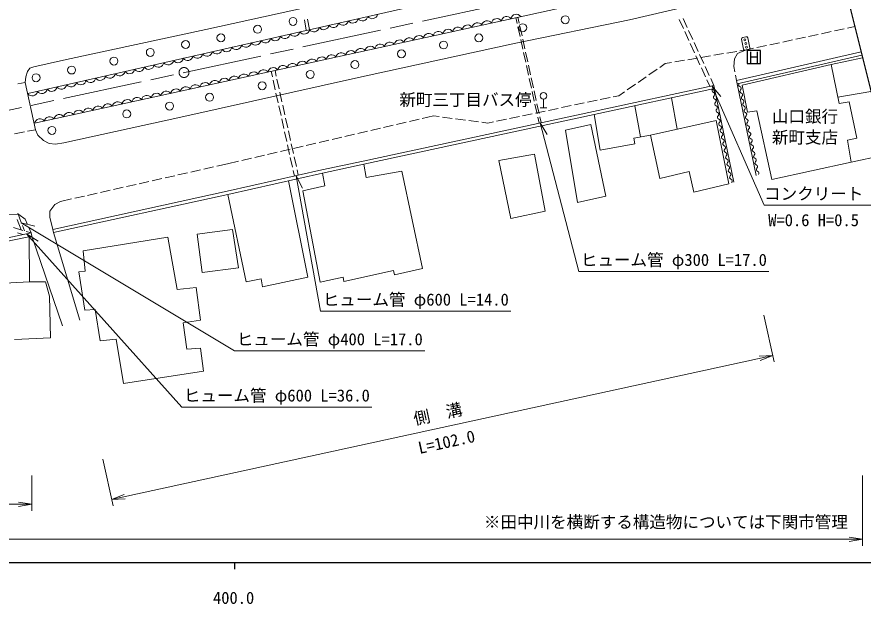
# Model space of a CAD drawing. Units: millimetres at full size, sheet at 1:1000; details may follow other scales. Extents: x 40000 to 680000, y 20000 to 380000.
# Drawn here: x 435101 to 562967, y 198715 to 287468 of the extents above; entities that cross this region are included whole.
import ezdxf
from ezdxf.enums import TextEntityAlignment as Align

# ---------------------------------------------------------------- set-up
doc = ezdxf.new("R2010")
doc.units = ezdxf.units.MM
doc.header["$LTSCALE"] = 1000
doc.linetypes.add('CHAIN', pattern=[18.5, 12, -1.5, 3.5, -1.5])
for name, color, linetype, lineweight in [('M-BMK', 2, 'CHAIN', 13), ('M-BMK-OTRS', 5, 'Continuous', 25), ('M-STR-HTXT', 7, 'Continuous', 13), ('M-STR-STRC', 7, 'Continuous', 25), ('M-TTL-BAND', 7, 'Continuous', 25), ('M-WORK', 1, 'Continuous', 13)]:
    doc.layers.add(name, color=color, linetype=linetype, lineweight=lineweight)
doc.layers.add('M-BMK-HTXT', color=7, linetype='Continuous')
doc.layers.add('名称未設定-41', color=7, linetype='Continuous')
doc.styles.add('ＭＳ ゴシック', font='')
doc.styles.get('ＭＳ ゴシック').set_extended_font_data('MS Gothic')

# ---------------------------------------------------------------- blocks, each defined once
blk = doc.blocks.new('open_arrow')
at = {"color": 0, "linetype": 'Continuous', "lineweight": -2}
blk.add_lwpolyline([(7.5, 1.25), (0, 0), (7.5, -1.25)], dxfattribs=at)

msp = doc.modelspace()

# ---------------------------------------------------------------- linework, layer by layer
at = {"layer": 'M-BMK'}
msp.add_line((424042, 271253), (558241, 300119), dxfattribs=at)
msp.add_circle((460350, 279063), 750, dxfattribs=at)
at = {"layer": 'M-BMK-OTRS'}
msp.add_line((558241, 300119), (566638, 266141), dxfattribs=at)
at = {"layer": 'M-STR-HTXT'}
for p, q in [((540125, 277057), (541474, 275463)), ((514157, 271456), (515241, 269672)), ((477316, 263468), (478261, 261606)), ((435765, 256350), (437788, 255835)), ((436544, 254674), (438325, 253585)), ((547989, 242363), (549525, 235311)), ((449409, 214520), (549312, 236289)), ((448086, 220595), (449622, 213543)), ((437347, 218153), (437347, 212798)), ((562890, 218153), (562890, 207514)), ((236671, 213798), (437347, 213798)), ((63641, 208514), (562890, 208514))]:
    msp.add_line(p, q, dxfattribs=at)
for points in [[(540125, 277057), (548000, 259000), (571750, 259000)], [(514157, 271456), (520000, 249000), (548750, 249000)], [(477316, 263468), (481000, 243000), (509750, 243000)], [(435765, 256350), (468000, 237000), (496750, 237000)], [(436544, 254674), (460000, 228500), (488750, 228500)]]:
    msp.add_lwpolyline(points, dxfattribs=at)
at = {"layer": 'M-STR-STRC'}
for p, q in [((547448, 282415), (545448, 282415)), ((545448, 282415), (545448, 280415)), ((545989, 280500), (545989, 282199)), ((545989, 281415), (546980, 281415)), ((546980, 282210), (546980, 280505)), ((547448, 280415), (547448, 282415)), ((545448, 280415), (547448, 280415))]:
    msp.add_line(p, q, dxfattribs=at)
at = {"layer": 'M-TTL-BAND'}
for p, q in [((40000, 205000), (579000, 205000)), ((468000, 205000), (468000, 204000))]:
    msp.add_line(p, q, dxfattribs=at)
at = {"layer": 'M-WORK'}
for p, q in [((436745, 275885), (535103, 298199)), ((536200, 293000), (437775, 271398)), ((463666, 285545), (487043, 290740)), ((527654, 287039), (536125, 289011)), ((478534, 287017), (478826, 285452)), ((479026, 287108), (479318, 285543)), ((510504, 283523), (527654, 287039)), ((510709, 286475), (510515, 287362)), ((511002, 286539), (510808, 287427)), ((535819, 285700), (535194, 287063)), ((536392, 285890), (535767, 287253)), ((442571, 281039), (463666, 285545)), ((511137, 284521), (510816, 285987)), ((511430, 284586), (511109, 286051)), ((536653, 283882), (536028, 285245)), ((537226, 284072), (536601, 285435)), ((556694, 284926), (558161, 285239)), ((558650, 285343), (560117, 285656)), ((560606, 285760), (561730, 286000)), ((511564, 282568), (511243, 284033)), ((511857, 282632), (511537, 284097)), ((544589, 284080), (544892, 282611)), ((545273, 284477), (544784, 284376)), ((545872, 282813), (545569, 284282)), ((550826, 283675), (552293, 283988)), ((552782, 284092), (554249, 284405)), ((554738, 284509), (556205, 284822)), ((487166, 278408), (510504, 283523)), ((537487, 282064), (536862, 283427)), ((538060, 282254), (537435, 283617)), ((545300, 282497), (546424, 282737)), ((546913, 282841), (548380, 283154)), ((548869, 283258), (550337, 283571)), ((511992, 280614), (511671, 282079)), ((512285, 280678), (511964, 282143)), ((538321, 280246), (537696, 281610)), ((538895, 280436), (538269, 281800)), ((538448, 281333), (539927, 281584)), ((540420, 281668), (541899, 281919)), ((542392, 282003), (543871, 282254)), ((543542, 281130), (544003, 281947)), ((543833, 277851), (562685, 282170)), ((543945, 277363), (562797, 281683)), ((544003, 281947), (545300, 282497)), ((544364, 282338), (545300, 282497)), ((545188, 282417), (545677, 282518)), ((558140, 280287), (562890, 281308)), ((437669, 279938), (442571, 281039)), ((512420, 278660), (512099, 280126)), ((512713, 278724), (512392, 280190)), ((532249, 279846), (533076, 280420)), ((533076, 280420), (534012, 280579)), ((534505, 280663), (535984, 280914)), ((536477, 280998), (537956, 281249)), ((543453, 279975), (543542, 281130)), ((544713, 277143), (558140, 280287)), ((558140, 280287), (559339, 274373)), ((436425, 278428), (436710, 279227)), ((436710, 279227), (437065, 279707)), ((437065, 279707), (437669, 279938)), ((473705, 278401), (473518, 279243)), ((474291, 278532), (474104, 279373)), ((530606, 278705), (531838, 279560)), ((539156, 278429), (538530, 279792)), ((539729, 278619), (539103, 279982)), ((543599, 279159), (543453, 279975)), ((436366, 277553), (435233, 277345)), ((436366, 277553), (436425, 278428)), ((437928, 270414), (436366, 277553)), ((459863, 272334), (487166, 278408)), ((474139, 276449), (473814, 277913)), ((474725, 276579), (474399, 278043)), ((512848, 276707), (512527, 278172)), ((513141, 276771), (512820, 278236)), ((528963, 277564), (530195, 278420)), ((539816, 276990), (539364, 277974)), ((540416, 277120), (539937, 278164)), ((543833, 277851), (543687, 278667)), ((543833, 277851), (543945, 277363)), ((513275, 274753), (512954, 276218)), ((513568, 274817), (513248, 276282)), ((522213, 273194), (540416, 277120)), ((522318, 272705), (540522, 276631)), ((527320, 276424), (528552, 277279)), ((540416, 277120), (540522, 276631)), ((540522, 276631), (543455, 262491)), ((543945, 277363), (546818, 263477)), ((545486, 273067), (544713, 277143)), ((559142, 275343), (564151, 276202)), ((474573, 274497), (474247, 275961)), ((475158, 274627), (474833, 276091)), ((514672, 273732), (514672, 275024)), ((523260, 274976), (524728, 275282)), ((525218, 275384), (526083, 275564)), ((526083, 275564), (526909, 276139)), ((534034, 275232), (534884, 270483)), ((475007, 272544), (474681, 274009)), ((475592, 272674), (475267, 274139)), ((513703, 272799), (513382, 274264)), ((513996, 272863), (513675, 274329)), ((514172, 273732), (515172, 273732)), ((515428, 273343), (516896, 273649)), ((517386, 273751), (518854, 274058)), ((519344, 274160), (520812, 274466)), ((521302, 274568), (522770, 274874)), ((528487, 274035), (529331, 269329)), ((559339, 274373), (560857, 274613)), ((560857, 274613), (562030, 269151)), ((487406, 265688), (522213, 273194)), ((487512, 265199), (522318, 272705)), ((496364, 272120), (498030, 272507)), ((498030, 272507), (498914, 272391)), ((509554, 272119), (511023, 272425)), ((511512, 272527), (512981, 272833)), ((513470, 272935), (514938, 273241)), ((514297, 271488), (514103, 272375)), ((523214, 267349), (522318, 272705)), ((546924, 273267), (545486, 273067)), ((549202, 262917), (546924, 273267)), ((442191, 268426), (459863, 272334)), ((475440, 270592), (475115, 272056)), ((476026, 270722), (475701, 272186)), ((490520, 270760), (491981, 271100)), ((492468, 271213), (493929, 271553)), ((494416, 271667), (495877, 272007)), ((499409, 272326), (500896, 272131)), ((501392, 272066), (502879, 271870)), ((503375, 271805), (504862, 271610)), ((505358, 271545), (506242, 271428)), ((506242, 271428), (507107, 271609)), ((507596, 271711), (509065, 272017)), ((514004, 271424), (513810, 272311)), ((521842, 271181), (517984, 270341)), ((524089, 260360), (521842, 271181)), ((530860, 269587), (540766, 271793)), ((540766, 271793), (542689, 262234)), ((434758, 269812), (436232, 270092)), ((436723, 270185), (437928, 270414)), ((437928, 270414), (438266, 269616)), ((475874, 268639), (475549, 270104)), ((476460, 268770), (476135, 270234)), ((486624, 269854), (488085, 270194)), ((488572, 270307), (490033, 270647)), ((517984, 270341), (519813, 259441)), ((438266, 269616), (439136, 268782)), ((439136, 268782), (439953, 268355)), ((480780, 268494), (482241, 268834)), ((482728, 268948), (484189, 269287)), ((484676, 269401), (486137, 269741)), ((530860, 269587), (528329, 269160)), ((528329, 269160), (528489, 268281)), ((532272, 263033), (530860, 269587)), ((562030, 269151), (560591, 268831)), ((560591, 268831), (561150, 265515)), ((439953, 268355), (440930, 268249)), ((440930, 268249), (442191, 268426)), ((474937, 267135), (476398, 267475)), ((476308, 266687), (475983, 268151)), ((476894, 266817), (476568, 268282)), ((476885, 267588), (478345, 267928)), ((478832, 268041), (480293, 268381)), ((528489, 268281), (523214, 267349)), ((469093, 265775), (470554, 266115)), ((471041, 266228), (472502, 266568)), ((472989, 266682), (474450, 267021)), ((476742, 264735), (476417, 266199)), ((477328, 264865), (477002, 266329)), ((513298, 266734), (507926, 265775)), ((514950, 258129), (513298, 266734)), ((561150, 265515), (566501, 266693)), ((463340, 264462), (464804, 264792)), ((465291, 264902), (466940, 265274)), ((466940, 265274), (468606, 265662)), ((481183, 264337), (487406, 265688)), ((481291, 263849), (487512, 265199)), ((487893, 263211), (487512, 265199)), ((507926, 265775), (509755, 256983)), ((561150, 265515), (549202, 262917)), ((457488, 263141), (458951, 263471)), ((459439, 263581), (460902, 263912)), ((461389, 264022), (462853, 264352)), ((466857, 261117), (481183, 264337)), ((466965, 260629), (481291, 263849)), ((477037, 263405), (476850, 264247)), ((477623, 263535), (477436, 264377)), ((481291, 263849), (481619, 261959)), ((493275, 264170), (487893, 263211)), ((496365, 249437), (493275, 264170)), ((536668, 264116), (532272, 263033)), ((537396, 260990), (536668, 264116)), ((451635, 261820), (453098, 262150)), ((453586, 262260), (455049, 262591)), ((455537, 262701), (457000, 263031)), ((479039, 248115), (476164, 262696)), ((542689, 262234), (537396, 260990)), ((440512, 255351), (466857, 261117)), ((447733, 260939), (449196, 261270)), ((449684, 261380), (451147, 261710)), ((481619, 261959), (478298, 261159)), ((478298, 261159), (480940, 247386)), ((440619, 254862), (466965, 260629)), ((440842, 259124), (441695, 259577)), ((441695, 259577), (443343, 259949)), ((443831, 260059), (445294, 260389)), ((445782, 260499), (447245, 260829)), ((466965, 260629), (469750, 247422)), ((519813, 259441), (524089, 260360)), ((440096, 258111), (440842, 259124)), ((433716, 257673), (435367, 257593)), ((435752, 256382), (435218, 257784)), ((435367, 257593), (436327, 256874)), ((440070, 257179), (440096, 258111)), ((440512, 255351), (440070, 257179)), ((509755, 256983), (514950, 258129)), ((435748, 255269), (435146, 256850)), ((436231, 255124), (435930, 255915)), ((436327, 256874), (436683, 256076)), ((422179, 251654), (437244, 254821)), ((434577, 255620), (436014, 255189)), ((435163, 254818), (436016, 254563)), ((436493, 255046), (437244, 254821)), ((436888, 255619), (437244, 254821)), ((437244, 254821), (437347, 254332)), ((440512, 255351), (440619, 254862)), ((440619, 254862), (444613, 241633)), ((462330, 254642), (467694, 255352)), ((463076, 248816), (462330, 254642)), ((467694, 255352), (468600, 249527)), ((422269, 251161), (437347, 254332)), ((436950, 254248), (437005, 247422)), ((437347, 254332), (441983, 240772)), ((445117, 252116), (457922, 254176)), ((457922, 254176), (459303, 246242)), ((445397, 249013), (445117, 252116)), ((468600, 249527), (463076, 248816)), ((492182, 248505), (496365, 249437)), ((444438, 248933), (445397, 249013)), ((445370, 243152), (444438, 248933)), ((472219, 246658), (479039, 248115)), ((480940, 247386), (484377, 248105)), ((484377, 248105), (484483, 247493)), ((484483, 247493), (492023, 249118)), ((492023, 249118), (492182, 248505)), ((431933, 247177), (437005, 247422)), ((437005, 247422), (439402, 247431)), ((439402, 247431), (440006, 245282)), ((469750, 247422), (472005, 247866)), ((472005, 247866), (472219, 246658)), ((459303, 246242), (462181, 246588)), ((462181, 246588), (462847, 241633)), ((440006, 245282), (440197, 238937)), ((446942, 243232), (445370, 243152)), ((447661, 238516), (446942, 243232)), ((462847, 241633), (460209, 241234)), ((460209, 241234), (460769, 237237)), ((440197, 238937), (434736, 238684)), ((450086, 238783), (447661, 238516)), ((451231, 232069), (450086, 238783)), ((460769, 237237), (462820, 237397)), ((462820, 237397), (463273, 233934)), ((463273, 233934), (451231, 232069))]:
    msp.add_line(p, q, dxfattribs=at)
for centre, radius in [((476821, 286794), 600), ((511535, 285828), 600), ((517964, 287047), 600), ((471475, 285604), 600), ((460588, 283295), 600), ((465933, 284308), 600), ((504899, 284288), 600), ((545114, 284010), 150), ((455259, 282105), 600), ((499570, 283223), 600), ((545231, 283447), 150), ((545347, 282884), 150), ((449754, 280791), 600), ((493212, 281885), 600), ((443360, 279441), 600), ((486173, 280263), 600), ((437996, 278269), 600), ((479424, 278771), 600), ((472160, 277066), 600), ((464221, 275325), 600), ((514672, 275524), 500), ((458165, 273993), 600), ((451700, 272803), 600), ((440386, 270317), 600)]:
    msp.add_circle(centre, radius, dxfattribs=at)
for centre, radius, start, end in [((488790, 288017), 816, 215.58949, 349.9744), ((510560, 287049), 816, 35.13897, 169.61808), ((482918, 286685), 816, 215.58949, 349.9744), ((484386, 287018), 816, 215.58949, 349.9744), ((485854, 287351), 816, 215.58949, 349.9744), ((487322, 287684), 816, 215.58949, 349.9744), ((504684, 285760), 816, 35.13897, 169.61808), ((506153, 286082), 816, 35.13897, 169.61808), ((507622, 286404), 816, 35.13897, 169.61808), ((509091, 286727), 816, 35.13897, 169.61808), ((477046, 285352), 816, 215.58949, 349.9744), ((478514, 285686), 816, 215.58949, 349.9744), ((479982, 286019), 816, 215.58949, 349.9744), ((481450, 286352), 816, 215.58949, 349.9744), ((498807, 284470), 816, 35.13897, 169.61808), ((500276, 284792), 816, 35.13897, 169.61808), ((501745, 285115), 816, 35.13897, 169.61808), ((503215, 285437), 816, 35.13897, 169.61808), ((471174, 284020), 816, 215.58949, 349.9744), ((472642, 284353), 816, 215.58949, 349.9744), ((474110, 284686), 816, 215.58949, 349.9744), ((475578, 285019), 816, 215.58949, 349.9744), ((492931, 283180), 816, 35.13897, 169.61808), ((494400, 283503), 816, 35.13897, 169.61808), ((495869, 283825), 816, 35.13897, 169.61808), ((497338, 284148), 816, 35.13897, 169.61808), ((544834, 284131), 250, 101.65786, 191.65786), ((545324, 284232), 250, 11.65786, 101.65786), ((466770, 283021), 816, 215.58949, 349.9744), ((468238, 283354), 816, 215.58949, 349.9744), ((469706, 283687), 816, 215.58949, 349.9744), ((487055, 281891), 816, 35.13897, 169.61808), ((488524, 282213), 816, 35.13897, 169.61808), ((489993, 282536), 816, 35.13897, 169.61808), ((491462, 282858), 816, 35.13897, 169.61808), ((545137, 282662), 250, 191.65786, 281.65786), ((545627, 282763), 250, 281.65786, 11.65786), ((460898, 281689), 816, 215.58949, 349.9744), ((462366, 282022), 816, 215.58949, 349.9744), ((463834, 282355), 816, 215.58949, 349.9744), ((465302, 282688), 816, 215.58949, 349.9744), ((481179, 280601), 816, 35.13897, 169.61808), ((482648, 280923), 816, 35.13897, 169.61808), ((484117, 281246), 816, 35.13897, 169.61808), ((485586, 281568), 816, 35.13897, 169.61808), ((455026, 280357), 816, 215.58949, 349.9744), ((456494, 280690), 816, 215.58949, 349.9744), ((457962, 281023), 816, 215.58949, 349.9744), ((459430, 281356), 816, 215.58949, 349.9744), ((475303, 279311), 816, 35.13897, 169.61808), ((476772, 279634), 816, 35.13897, 169.61808), ((478241, 279956), 816, 35.13897, 169.61808), ((479710, 280279), 816, 35.13897, 169.61808), ((449153, 279025), 816, 215.58949, 349.9744), ((450621, 279358), 816, 215.58949, 349.9744), ((452090, 279691), 816, 215.58949, 349.9744), ((453558, 280024), 816, 215.58949, 349.9744), ((469427, 278022), 816, 35.13897, 169.61808), ((470896, 278344), 816, 35.13897, 169.61808), ((472365, 278667), 816, 35.13897, 169.61808), ((473834, 278989), 816, 35.13897, 169.61808), ((443281, 277693), 816, 215.58949, 349.9744), ((444749, 278026), 816, 215.58949, 349.9744), ((446217, 278359), 816, 215.58949, 349.9744), ((447685, 278692), 816, 215.58949, 349.9744), ((463551, 276732), 816, 35.13897, 169.61808), ((465020, 277055), 816, 35.13897, 169.61808), ((466489, 277377), 816, 35.13897, 169.61808), ((467958, 277699), 816, 35.13897, 169.61808), ((437409, 276360), 816, 215.58949, 349.9744), ((438877, 276693), 816, 215.58949, 349.9744), ((440345, 277026), 816, 215.58949, 349.9744), ((441813, 277359), 816, 215.58949, 349.9744), ((457675, 275443), 816, 35.13897, 169.61808), ((459144, 275765), 816, 35.13897, 169.61808), ((460613, 276087), 816, 35.13897, 169.61808), ((462082, 276410), 816, 35.13897, 169.61808), ((540436, 276347), 296, 131.0408, 251.87006), ((544439, 277215), 286, 130.26827, 253.36672), ((544275, 276666), 286, 310.26827, 73.36672), ((544645, 276229), 286, 130.26827, 253.36672), ((451798, 274153), 816, 35.13897, 169.61808), ((453267, 274475), 816, 35.13897, 169.61808), ((454737, 274798), 816, 35.13897, 169.61808), ((456206, 275120), 816, 35.13897, 169.61808), ((540251, 275784), 296, 311.0408, 71.87006), ((540641, 275337), 296, 131.0408, 251.87006), ((540456, 274774), 296, 311.0408, 71.87006), ((544481, 275680), 286, 310.26827, 73.36672), ((544852, 275243), 286, 130.26827, 253.36672), ((544688, 274694), 286, 310.26827, 73.36672), ((445922, 272863), 816, 35.13897, 169.61808), ((447391, 273186), 816, 35.13897, 169.61808), ((448860, 273508), 816, 35.13897, 169.61808), ((450329, 273830), 816, 35.13897, 169.61808), ((540845, 274327), 296, 131.0408, 251.87006), ((540661, 273764), 296, 311.0408, 71.87006), ((545058, 274257), 286, 130.26827, 253.36672), ((544894, 273708), 286, 310.26827, 73.36672), ((440046, 271574), 816, 35.13897, 169.61808), ((441515, 271896), 816, 35.13897, 169.61808), ((442984, 272218), 816, 35.13897, 169.61808), ((444453, 272541), 816, 35.13897, 169.61808), ((541050, 273317), 296, 131.0408, 251.87006), ((540866, 272753), 296, 311.0408, 71.87006), ((541255, 272307), 296, 131.0408, 251.87006), ((545264, 273271), 286, 130.26827, 253.36672), ((545100, 272722), 286, 310.26827, 73.36672), ((545471, 272285), 286, 130.26827, 253.36672), ((438577, 271251), 816, 35.13897, 169.61808), ((541070, 271743), 296, 311.0408, 71.87006), ((541459, 271296), 296, 131.0408, 251.87006), ((545307, 271736), 286, 310.26827, 73.36672), ((545677, 271298), 286, 130.26827, 253.36672), ((541275, 270733), 296, 311.0408, 71.87006), ((541664, 270286), 296, 131.0408, 251.87006), ((541480, 269723), 296, 311.0408, 71.87006), ((545513, 270749), 286, 310.26827, 73.36672), ((545883, 270312), 286, 130.26827, 253.36672), ((545719, 269763), 286, 310.26827, 73.36672), ((541869, 269276), 296, 131.0408, 251.87006), ((541684, 268713), 296, 311.0408, 71.87006), ((546090, 269326), 286, 130.26827, 253.36672), ((545926, 268777), 286, 310.26827, 73.36672), ((546296, 268340), 286, 130.26827, 253.36672), ((542073, 268266), 296, 131.0408, 251.87006), ((541889, 267703), 296, 311.0408, 71.87006), ((542278, 267256), 296, 131.0408, 251.87006), ((546132, 267791), 286, 310.26827, 73.36672), ((546502, 267354), 286, 130.26827, 253.36672), ((542094, 266693), 296, 311.0408, 71.87006), ((542483, 266246), 296, 131.0408, 251.87006), ((542298, 265683), 296, 311.0408, 71.87006), ((546338, 266805), 286, 310.26827, 73.36672), ((546709, 266368), 286, 130.26827, 253.36672), ((546545, 265819), 286, 310.26827, 73.36672), ((542687, 265236), 296, 131.0408, 251.87006), ((542503, 264673), 296, 311.0408, 71.87006), ((546915, 265381), 286, 130.26827, 253.36672), ((546751, 264832), 286, 310.26827, 73.36672), ((542892, 264226), 296, 131.0408, 251.87006), ((542708, 263663), 296, 311.0408, 71.87006), ((543097, 263216), 296, 131.0408, 251.87006), ((547121, 264395), 286, 130.26827, 253.36672), ((546957, 263846), 286, 310.26827, 73.36672), ((542912, 262653), 296, 311.0408, 71.87006)]:
    msp.add_arc(centre, radius, start, end, dxfattribs=at)

# ---------------------------------------------------------------- block references
at = {"layer": 'M-STR-HTXT', "xscale": 267, "yscale": 267}
for p, rotation in [((549312, 236289), 192.3), ((449409, 214520), 12.3), ((437347, 213798), 180), ((562890, 208514), 180)]:
    msp.add_blockref('open_arrow', p, dxfattribs=dict(at, rotation=rotation))

# ---------------------------------------------------------------- texts
at = {"layer": 'M-BMK-HTXT', "style": 'ＭＳ ゴシック'}
for s, p in [('新町三丁目バス停', (502888, 274951)), ('山口銀行', (554186, 272423)), ('新町支店', (554186, 269267))]:
    msp.add_text(s, height=1833, dxfattribs=at).set_placement(p, align=Align.MIDDLE_CENTER)
at = {"layer": 'M-STR-HTXT', "style": 'ＭＳ ゴシック'}
for s, p in [('コンクリート L=17.0', (559875, 260750)), ('W=0.6 H=0.5', (555487, 256754)), ('ヒューム管 φ300 L=17.0', (534375, 250750)), ('ヒューム管 φ600 L=14.0', (495375, 244750)), ('ヒューム管 φ400 L=17.0', (482375, 238750)), ('ヒューム管 φ600 L=36.0', (474375, 230250))]:
    msp.add_text(s, height=1833, dxfattribs=at).set_placement(p, align=Align.MIDDLE_CENTER)
msp.add_text('側\u3000溝', height=1833, rotation=12.292, dxfattribs=at).set_placement((498715, 227459), align=Align.MIDDLE_CENTER)
msp.add_text('L=102.0', height=1833, rotation=12.292, dxfattribs=at).set_placement((500333, 221794), align=Align.BOTTOM_CENTER)
at = {"layer": 'M-TTL-BAND', "style": 'ＭＳ ゴシック'}
msp.add_text('400.0', height=1833, dxfattribs=at).set_placement((467844, 198195), align=Align.BOTTOM_CENTER)
at = {"layer": '名称未設定-41', "style": 'ＭＳ ゴシック'}
msp.add_text('※田中川を横断する構造物については下関市管理', height=1833, dxfattribs=at).set_placement((505668, 209660), align=Align.BOTTOM_LEFT)

doc.saveas('drawing.dxf')
